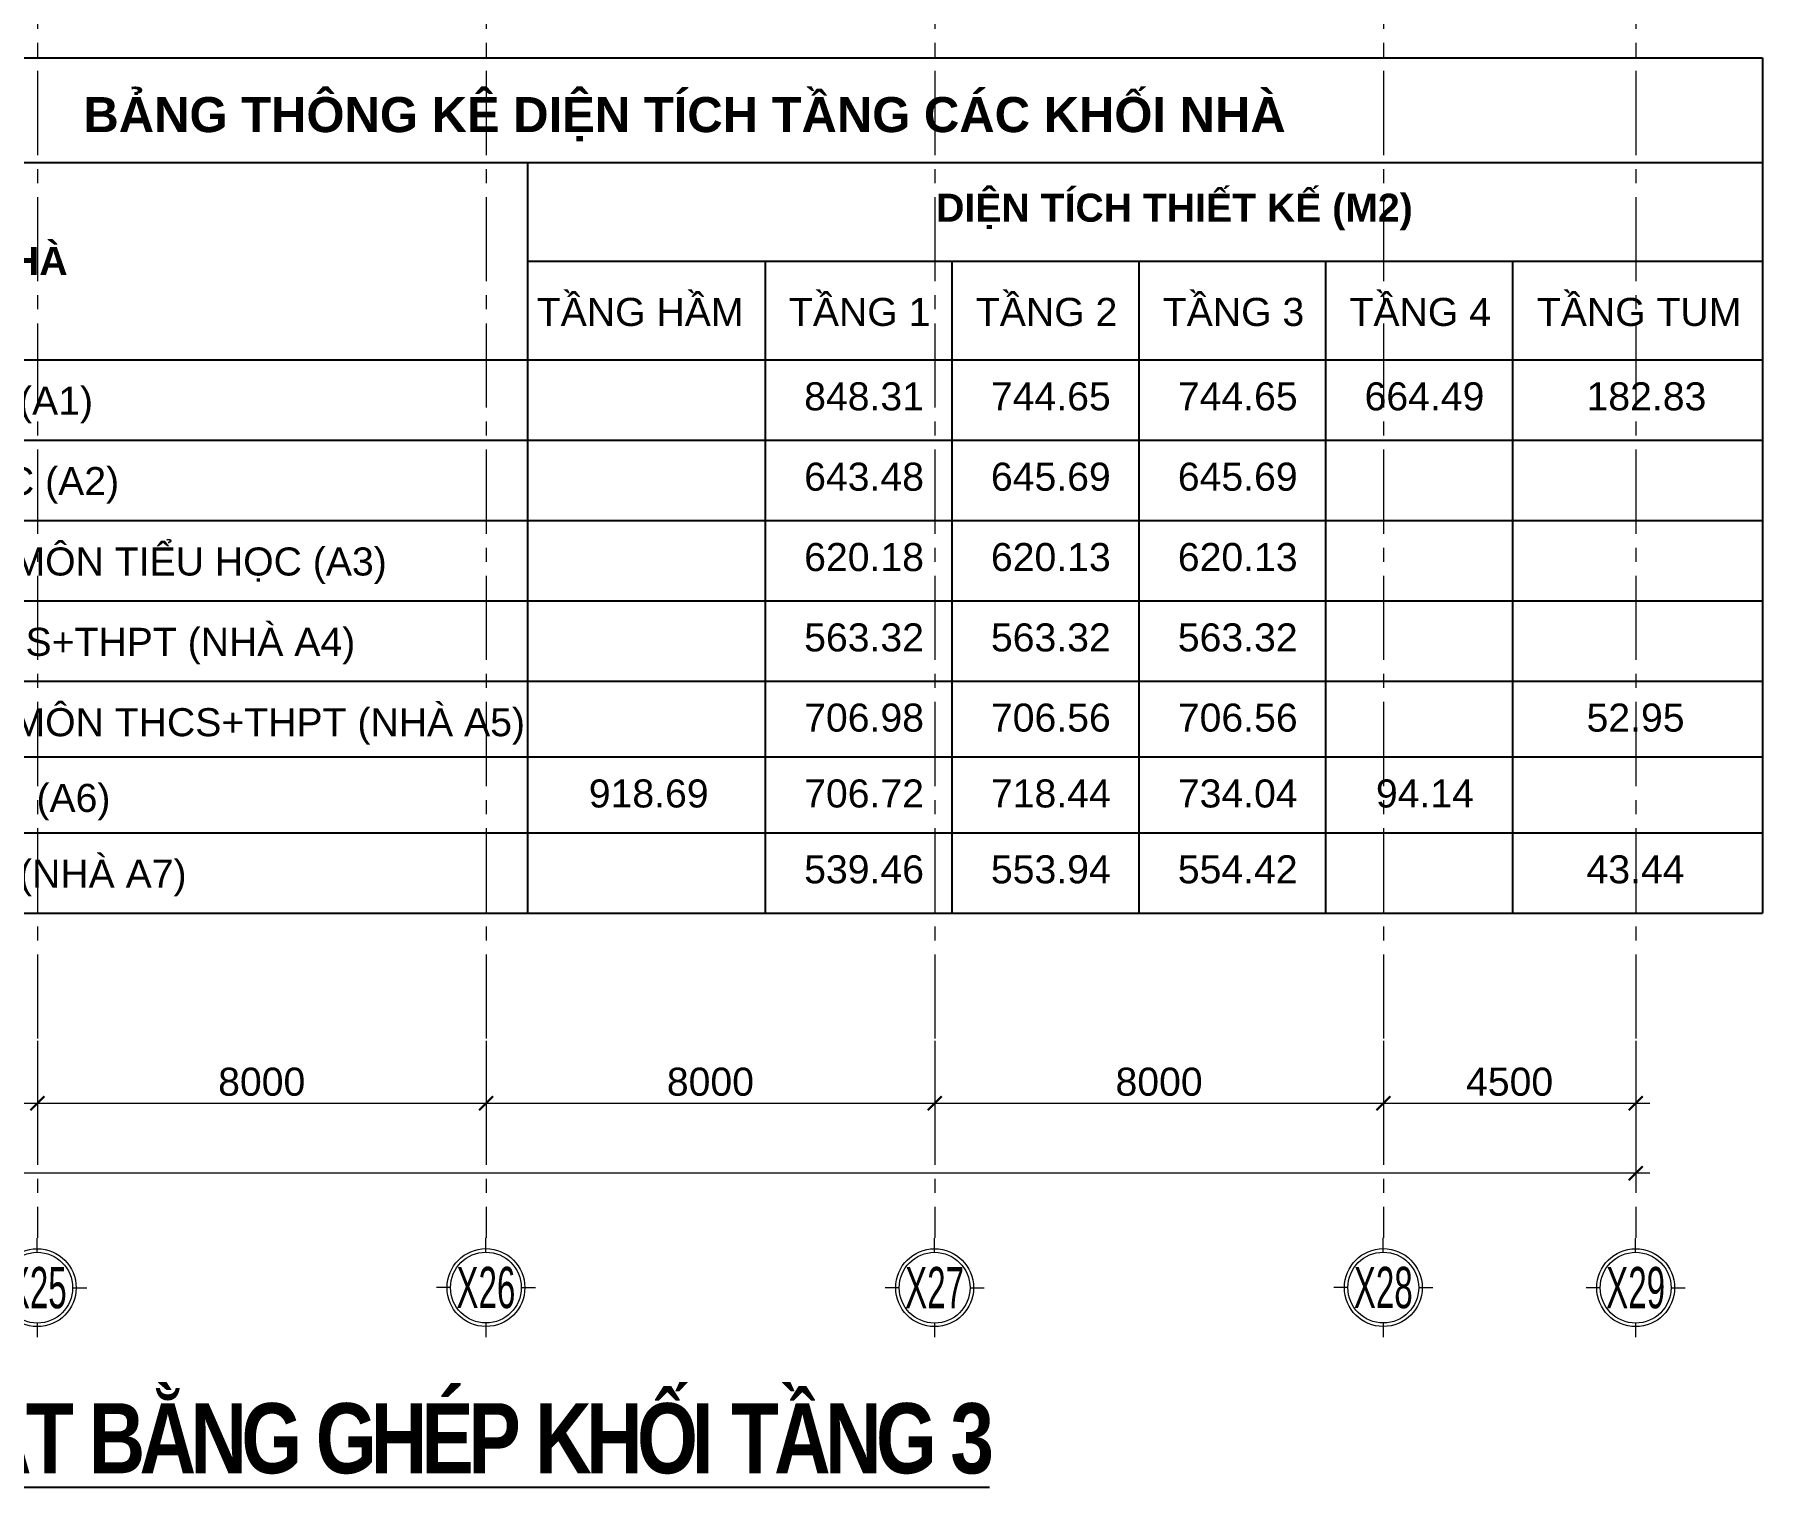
# Model space of a CAD drawing. Header units: millimetres. Extents: x 18326 to 214271, y -298828 to -198730.
# Drawn here: x 169047 to 199856, y -298828 to -272856 of the extents above; entities that cross this region are included whole.
import ezdxf
from ezdxf.enums import TextEntityAlignment as Align

# ---------------------------------------------------------------- set-up
doc = ezdxf.new("R2010")
doc.units = ezdxf.units.MM
doc.header["$LTSCALE"] = 20
doc.header["$MEASUREMENT"] = 0
doc.linetypes.add('xref LC GK$0$CENTER2', pattern=[1.125, 0.75, -0.125, 0.125, -0.125])
doc.layers.get('0').update_dxf_attribs({"lineweight": 0})
doc.layers.get('Defpoints').update_dxf_attribs({"color": 1, "lineweight": 25})
doc.layers.add('KV-Bo vien', color=40, linetype='Continuous')
doc.layers.add('KV-Khung ten', color=7, linetype='Continuous')
for name, color, linetype, lineweight in [('KV-Cay xanh', 78, 'Continuous', 5), ('KV-Dim', 14, 'Continuous', 9), ('KV-Ky hieu', 30, 'Continuous', 0), ('KV-Net thay 1', 9, 'Continuous', 20), ('KV-Net thay 2', 8, 'Continuous', 13), ('KV-Text', 7, 'Continuous', 25), ('xref LC GK$0$KV-Net truc', 251, 'xref LC GK$0$CENTER2', 9)]:
    doc.layers.add(name, color=color, linetype=linetype, lineweight=lineweight)
doc.styles.add('ARIAL H', font='arialbd.ttf', dxfattribs={"width": 0.8})
doc.styles.add('CHUTO', font='VnAvantH.TTF', dxfattribs={"width": 0.7})
doc.styles.add('KD-Style', font='arial.ttf')
doc.styles.get("Standard").update_dxf_attribs({"font": 'arial.ttf'})
doc.dimstyles.new('D-Layout', dxfattribs={"dimscale": 0, "dimtxt": 2, "dimasz": 1, "dimexe": 1, "dimexo": 0, "dimgap": 0.5, "dimtad": 1, "dimdec": 0, "dimzin": 0, "dimdsep": 46, "dimtxsty": 'KD-Style', "dimblk": 'ARCHTICK', "dimcen": 0.09, "dimdle": 1, "dimclrd": 256, "dimclre": 256, "dimclrt": 2, "dimadec": 0, "dimazin": 0, "dimtfac": 1, "dimtdec": 0, "dimtix": 1, "dimtmove": 2, "dimatfit": 3, "dimldrblk": 'MUITEN', "dimfxl": 1, "dimtolj": 1, "dimtzin": 0, "dimarcsym": 0})

# ---------------------------------------------------------------- blocks, each defined once
blk = doc.blocks.new('A$C06776D30')
at = {"layer": 'KV-Ky hieu', "color": 8}
for p, q in [((504, 865), (504, 1009)), ((144, 504), (0, 504)), ((865, 504), (1009, 504)), ((504, 144), (504, 0))]:
    blk.add_line(p, q, dxfattribs=at)
for radius in [396, 360]:
    blk.add_circle((504, 504), radius, dxfattribs=at)
at = {"layer": 'KV-Text', "color": 8, "style": 'CHUTO', "width": 0.6}
blk.add_attdef('GIRD', text='', height=420, dxfattribs=at).set_placement((504, 504), align=Align.MIDDLE_CENTER)
blk = doc.blocks.new('TT')
at = {"layer": 'KV-Net thay 1', "color": 8}
ref = blk.add_blockref('A$C06776D30', (532.79, -220.83), dxfattribs=dict(at, xscale=0.007011206080914858, yscale=0.007011206080914858, zscale=0.007011206080914858))
ref.add_attrib('GIRD', 'X25', dxfattribs={"layer": 'KV-Text', "height": 2.945, "style": 'CHUTO', "width": 0.6}).set_placement((536.32, -217.29), align=Align.MIDDLE_CENTER)
ref = blk.add_blockref('A$C06776D30', (564.79, -220.82), dxfattribs=dict(at, xscale=0.007011206080914858, yscale=0.007011206080914858, zscale=0.007011206080914858))
ref.add_attrib('GIRD', 'X26', dxfattribs={"layer": 'KV-Text', "height": 2.945, "style": 'CHUTO', "width": 0.6}).set_placement((568.32, -217.28), align=Align.MIDDLE_CENTER)
ref = blk.add_blockref('A$C06776D30', (596.79, -220.83), dxfattribs=dict(at, xscale=0.007011206080914858, yscale=0.007011206080914858, zscale=0.007011206080914858))
ref.add_attrib('GIRD', 'X27', dxfattribs={"layer": 'KV-Text', "height": 2.945, "style": 'CHUTO', "width": 0.6}).set_placement((600.32, -217.29), align=Align.MIDDLE_CENTER)
ref = blk.add_blockref('A$C06776D30', (628.79, -220.82), dxfattribs=dict(at, xscale=0.007011206080914858, yscale=0.007011206080914858, zscale=0.007011206080914858))
ref.add_attrib('GIRD', 'X28', dxfattribs={"layer": 'KV-Text', "height": 2.945, "style": 'CHUTO', "width": 0.6}).set_placement((632.32, -217.28), align=Align.MIDDLE_CENTER)
ref = blk.add_blockref('A$C06776D30', (646.79, -220.83), dxfattribs=dict(at, xscale=0.007011206080914858, yscale=0.007011206080914858, zscale=0.007011206080914858))
ref.add_attrib('GIRD', 'X29', dxfattribs={"layer": 'KV-Text', "height": 2.945, "style": 'CHUTO', "width": 0.6}).set_placement((650.32, -217.29), align=Align.MIDDLE_CENTER)
blk = doc.blocks.new('_ARCHTICK')
at = {"color": 8, "const_width": 0.15}
blk.add_lwpolyline([(-0.5, -0.5), (0.5, 0.5)], dxfattribs=at)
blk = doc.blocks.new('*D30')
at = {"layer": 'Defpoints', "color": 8, "transparency": 16777216}
for p in [(1348.69, 52.71), (1380.69, 52.71), (1380.69, 48.25)]:
    blk.add_point(p, dxfattribs=at)
at = {"layer": 'KV-Dim', "color": 8, "lineweight": -2, "transparency": 16777216}
for p, q in [((1348.69, 52.71), (1348.69, 47.25)), ((1380.69, 52.71), (1380.69, 47.25)), ((1347.69, 48.25), (1381.69, 48.25))]:
    blk.add_line(p, q, dxfattribs=at)
at = {"layer": 'KV-Dim', "color": 8, "lineweight": -2, "transparency": 16777216, "rotation": 180}
blk.add_blockref('_ARCHTICK', (1348.69, 48.25), dxfattribs=at)
at = {"layer": 'KV-Dim', "color": 8, "lineweight": -2, "transparency": 16777216}
blk.add_blockref('_ARCHTICK', (1380.69, 48.25), dxfattribs=at)
at = {"layer": 'KV-Dim', "color": 8, "transparency": 16777216, "insert": (1364.69, 49.77), "char_height": 2, "attachment_point": 5, "style": 'KD-Style'}
blk.add_mtext('\\A1;8000', dxfattribs=at)
blk = doc.blocks.new('MUITEN')
at = {"color": 8, "const_width": 0.4}
blk.add_lwpolyline([(-1, 1.73), (0, 0), (-1, -1.73)], dxfattribs=at)
blk = doc.blocks.new('*D31')
at = {"layer": 'Defpoints', "color": 8, "transparency": 16777216}
for p in [(1380.69, 52.71), (1412.69, 52.71), (1412.69, 48.25)]:
    blk.add_point(p, dxfattribs=at)
at = {"layer": 'KV-Dim', "color": 8, "lineweight": -2, "transparency": 16777216}
for p, q in [((1380.69, 52.71), (1380.69, 47.25)), ((1412.69, 52.71), (1412.69, 47.25)), ((1379.69, 48.25), (1413.69, 48.25))]:
    blk.add_line(p, q, dxfattribs=at)
at = {"layer": 'KV-Dim', "color": 8, "lineweight": -2, "transparency": 16777216, "rotation": 180}
blk.add_blockref('_ARCHTICK', (1380.69, 48.25), dxfattribs=at)
at = {"layer": 'KV-Dim', "color": 8, "lineweight": -2, "transparency": 16777216}
blk.add_blockref('_ARCHTICK', (1412.69, 48.25), dxfattribs=at)
at = {"layer": 'KV-Dim', "color": 8, "transparency": 16777216, "insert": (1396.69, 49.77), "char_height": 2, "attachment_point": 5, "style": 'KD-Style'}
blk.add_mtext('\\A1;8000', dxfattribs=at)
blk = doc.blocks.new('*D32')
at = {"layer": 'Defpoints', "color": 8, "transparency": 16777216}
for p in [(1412.69, 52.71), (1444.69, 52.71), (1444.69, 48.25)]:
    blk.add_point(p, dxfattribs=at)
at = {"layer": 'KV-Dim', "color": 8, "lineweight": -2, "transparency": 16777216}
for p, q in [((1412.69, 52.71), (1412.69, 47.25)), ((1444.69, 52.71), (1444.69, 47.25)), ((1411.69, 48.25), (1445.69, 48.25))]:
    blk.add_line(p, q, dxfattribs=at)
at = {"layer": 'KV-Dim', "color": 8, "lineweight": -2, "transparency": 16777216, "rotation": 180}
blk.add_blockref('_ARCHTICK', (1412.69, 48.25), dxfattribs=at)
at = {"layer": 'KV-Dim', "color": 8, "lineweight": -2, "transparency": 16777216}
blk.add_blockref('_ARCHTICK', (1444.69, 48.25), dxfattribs=at)
at = {"layer": 'KV-Dim', "color": 8, "transparency": 16777216, "insert": (1428.69, 49.77), "char_height": 2, "attachment_point": 5, "style": 'KD-Style'}
blk.add_mtext('\\A1;8000', dxfattribs=at)
blk = doc.blocks.new('*D33')
at = {"layer": 'Defpoints', "color": 8, "transparency": 16777216}
for p in [(1444.69, 52.71), (1476.69, 52.71), (1476.69, 48.25)]:
    blk.add_point(p, dxfattribs=at)
at = {"layer": 'KV-Dim', "color": 8, "lineweight": -2, "transparency": 16777216}
for p, q in [((1444.69, 52.71), (1444.69, 47.25)), ((1476.69, 52.71), (1476.69, 47.25)), ((1443.69, 48.25), (1477.69, 48.25))]:
    blk.add_line(p, q, dxfattribs=at)
at = {"layer": 'KV-Dim', "color": 8, "lineweight": -2, "transparency": 16777216, "rotation": 180}
blk.add_blockref('_ARCHTICK', (1444.69, 48.25), dxfattribs=at)
at = {"layer": 'KV-Dim', "color": 8, "lineweight": -2, "transparency": 16777216}
blk.add_blockref('_ARCHTICK', (1476.69, 48.25), dxfattribs=at)
at = {"layer": 'KV-Dim', "color": 8, "transparency": 16777216, "insert": (1460.69, 49.77), "char_height": 2, "attachment_point": 5, "style": 'KD-Style'}
blk.add_mtext('\\A1;8000', dxfattribs=at)
blk = doc.blocks.new('*D34')
at = {"layer": 'Defpoints', "color": 8, "transparency": 16777216}
for p in [(1476.69, 52.71), (1494.69, 52.71), (1494.69, 48.25)]:
    blk.add_point(p, dxfattribs=at)
at = {"layer": 'KV-Dim', "color": 8, "lineweight": -2, "transparency": 16777216}
for p, q in [((1476.69, 52.71), (1476.69, 47.25)), ((1494.69, 52.71), (1494.69, 47.25)), ((1475.69, 48.25), (1495.69, 48.25))]:
    blk.add_line(p, q, dxfattribs=at)
at = {"layer": 'KV-Dim', "color": 8, "lineweight": -2, "transparency": 16777216, "rotation": 180}
blk.add_blockref('_ARCHTICK', (1476.69, 48.25), dxfattribs=at)
at = {"layer": 'KV-Dim', "color": 8, "lineweight": -2, "transparency": 16777216}
blk.add_blockref('_ARCHTICK', (1494.69, 48.25), dxfattribs=at)
at = {"layer": 'KV-Dim', "color": 8, "transparency": 16777216, "insert": (1485.69, 49.77), "char_height": 2, "attachment_point": 5, "style": 'KD-Style'}
blk.add_mtext('\\A1;4500', dxfattribs=at)
blk = doc.blocks.new('*D35')
at = {"layer": 'Defpoints', "color": 8, "transparency": 16777216}
for p in [(1230.69, 52.71), (1494.69, 52.71), (1230.69, 43.25)]:
    blk.add_point(p, dxfattribs=at)
at = {"layer": 'KV-Dim', "color": 8, "lineweight": -2, "transparency": 16777216}
for p, q in [((1230.69, 52.71), (1230.69, 42.25)), ((1494.69, 52.71), (1494.69, 42.25)), ((1495.69, 43.25), (1229.69, 43.25))]:
    blk.add_line(p, q, dxfattribs=at)
at = {"layer": 'KV-Dim', "color": 8, "lineweight": -2, "transparency": 16777216, "rotation": 180}
blk.add_blockref('_ARCHTICK', (1230.69, 43.25), dxfattribs=at)
at = {"layer": 'KV-Dim', "color": 8, "lineweight": -2, "transparency": 16777216}
blk.add_blockref('_ARCHTICK', (1494.69, 43.25), dxfattribs=at)
at = {"layer": 'KV-Dim', "color": 8, "transparency": 16777216, "insert": (1362.69, 44.77), "char_height": 2, "attachment_point": 5, "style": 'KD-Style'}
blk.add_mtext('\\A1;66000', dxfattribs=at)
blk = doc.blocks.new('A$Ca86a77d0')
at = {"layer": 'KV-Khung ten', "color": 8, "ltscale": 100}
for p, q in [((6.28, 61), (166.69, 61)), ((166.69, 61), (166.69, 0)), ((6.28, 53.52), (166.69, 53.52)), ((78.62, 53.52), (78.62, 0)), ((95.57, 46.49), (95.57, 0)), ((108.89, 46.49), (108.89, 0)), ((122.22, 46.49), (122.22, 0)), ((135.54, 46.49), (135.54, 0)), ((148.87, 46.49), (148.87, 0)), ((6.28, 39.45), (166.69, 39.45)), ((6.28, 33.73), (166.69, 33.73)), ((6.28, 28), (166.69, 28)), ((6.28, 22.27), (166.69, 22.27)), ((6.28, 16.54), (166.69, 16.54)), ((6.28, 11.14), (166.69, 11.14)), ((6.28, 5.73), (166.69, 5.73)), ((6.28, 0), (166.69, 0))]:
    blk.add_line(p, q, dxfattribs=at)
blk.add_lwpolyline([(78.62, 46.49), (166.69, 46.49)], dxfattribs=at)
at = {"layer": 'KV-Text', "color": 8, "ltscale": 100}
for s, p in [('848.31', (98.35, 35.85)), ('744.65', (111.67, 35.85)), ('744.65', (125, 35.85)), ('664.49', (138.32, 35.85)), ('182.83', (154.15, 35.85)), ('643.48', (98.35, 30.12)), ('645.69', (111.67, 30.12)), ('645.69', (125, 30.12)), ('620.18', (98.35, 24.39)), ('620.13', (111.67, 24.39)), ('620.13', (125, 24.39)), ('563.32', (98.35, 18.66)), ('563.32', (111.67, 18.66)), ('563.32', (125, 18.66)), ('706.98', (98.35, 12.94)), ('706.56', (111.67, 12.94)), ('706.56', (125, 12.94)), ('52.95', (154.15, 12.94)), ('918.69', (82.99, 7.53)), ('706.72', (98.35, 7.53)), ('718.44', (111.67, 7.53)), ('734.04', (125, 7.53)), ('94.14', (139.13, 7.53)), ('539.46', (98.35, 2.12)), ('553.94', (111.67, 2.12)), ('554.42', (125, 2.12)), ('43.44', (154.15, 2.12))]:
    blk.add_text(s, height=2, dxfattribs=at).set_placement(p)
for s, insert, char_height, width, attachment_point in [('{\\fArial|b1|i0|c186|p34;BẢNG THÔNG KÊ DIỆN TÍCH TẦNG \\fArial|b1|i0|c0|p34;CÁC\\fArial|b1|i0|c186|p34; KHỐI NHÀ }', (89.82, 55.04), 2.5, 100.2272, 8), ('{\\fArial|b1|i0|c186|p34;DIỆN TÍCH THIẾT KẾ\\fArial|b1|i0|c0|p34; \\fArial|b1|i0|c186|p34;(M2)}', (124.76, 50), 2, 37.5977, 5), ('{\\fArial|b1|i0|c186|p34;TÊN \\fArial|b1|i0|c0|p34;KHỐI NHÀ}', (35.73, 46.49), 2, 20.8862, 5), ('{\\f.VnArial|b0|i0|c0|p34;T}ẦNG HẦM', (86.65, 41.84), 2, 19.3922, 8), ('{\\f.VnArial|b0|i0|c0|p34;T}ẦNG 1', (102.31, 41.84), 2, 11.9051, 8), ('{\\f.VnArial|b0|i0|c0|p34;T}ẦNG 2', (115.64, 41.84), 2, 11.9051, 8), ('{\\f.VnArial|b0|i0|c0|p34;T}ẦNG 3', (128.97, 41.84), 2, 11.9051, 8), ('{\\f.VnArial|b0|i0|c0|p34;T}ẦNG 4', (142.29, 41.84), 2, 11.9051, 8), ('{\\f.VnArial|b0|i0|c0|p34;T}ẦNG TUM', (157.9, 41.84), 2, 18.7588, 8), ('KHỐI NHÀ HIỆU BỘ (A1)', (15.81, 34.93), 2, 48.3839, 7), ('KHỐI NHÀ TIỂU HỌC (A2)', (15.81, 29.2), 2, 43.7462, 7), ('KHỐI NHÀ HỌC BỘ MÔN TIỂU HỌC (A3)', (15.81, 23.47), 2, 54.3392, 7), ('KHỐI NHÀ HỌC THCS+THPT (NHÀ A4)', (15.81, 17.74), 2, 52.7499, 7), ('KHỐI NHÀ HỌC BỘ MÔN THCS+THPT (NHÀ A5)', (15.81, 12.01), 2, 64.0469, 7), ('KHỐI NHÀ ĐA NĂNG (A6)', (15.81, 6.61), 2, 35.2522, 7), ('KHỐI NHÀ NỘI TRÚ (NHÀ A7)', (15.81, 1.2), 2, 43.7462, 7)]:
    blk.add_mtext(s, dxfattribs=dict(at, insert=insert, char_height=char_height, width=width, attachment_point=attachment_point))
blk = doc.blocks.new('xref LC GK$0$LC')
at = {"layer": 'xref LC GK$0$KV-Net truc', "color": 8, "ltscale": 100}
for points in [[(138750, -48924), (138750, -85479)], [(146750, -48924), (146750, -85479)], [(154750, -48924), (154750, -85479)], [(162750, -48924), (162750, -85479)], [(167250, -48924), (167250, -85479)]]:
    blk.add_lwpolyline(points, dxfattribs=at)
blk = doc.blocks.new('dim mb')
at = {"layer": 'KV-Dim', "color": 8}
for base, p1, p2, picture, middle in [((404.8, -328.1119), (668.8, -318.6439), (404.8, -318.6439), '*D35', (536.8, -326.5907)), ((554.8, -323.1119), (522.8, -318.6439), (554.8, -318.6439), '*D30', (538.8, -321.5907)), ((586.8, -323.1119), (554.8, -318.6439), (586.8, -318.6439), '*D31', (570.8, -321.5907)), ((618.8, -323.1119), (586.8, -318.6439), (618.8, -318.6439), '*D32', (602.8, -321.5907)), ((650.8, -323.1119), (618.8, -318.6439), (650.8, -318.6439), '*D33', (634.8, -321.5907)), ((668.8, -323.1119), (650.8, -318.6439), (668.8, -318.6439), '*D34', (659.8, -321.5907))]:
    dim = blk.add_linear_dim(base=base, p1=p1, p2=p2, dimstyle='D-Layout', override={"dimscale": 1, "dimlfac": 250}, dxfattribs=at)
    dim.commit()
    dim.dimension.update_dxf_attribs({"geometry": picture, "text_midpoint": middle, "insert": (-825.8876, -371.3589)})
blk = doc.blocks.new('t3')
at = {"layer": 'KV-Bo vien', "color": 8}
blk.add_blockref('A$Ca86a77d0', (461.54, -25.35), dxfattribs=at)
at = {"layer": 'KV-Dim', "color": 8}
blk.add_blockref('dim mb', (-49.6, 284.2), dxfattribs=at)
at = {"layer": 'KV-Net thay 2', "color": 8}
blk.add_blockref('TT', (-31.13, 165.23), dxfattribs=at)
at = {"layer": 'KV-Text', "color": 8, "insert": (534.84, -60.3), "char_height": 5, "width": 206.0269, "attachment_point": 2, "style": 'ARIAL H'}
blk.add_mtext('{\\T0.9;\\LMẶT BẰNG GHÉP KHỐI TẦNG 3}', dxfattribs=at)

msp = doc.modelspace()

# ---------------------------------------------------------------- block references
at = {"layer": 'KV-Cay xanh', "color": 8, "xscale": 250, "yscale": 250, "zscale": 250}
msp.add_blockref('t3', (42797, -282180), dxfattribs=at)
at = {"layer": 'xref LC GK$0$KV-Net truc', "color": 8}
msp.add_blockref('xref LC GK$0$LC', (30347, -208830), dxfattribs=at)

doc.saveas('drawing.dxf')
